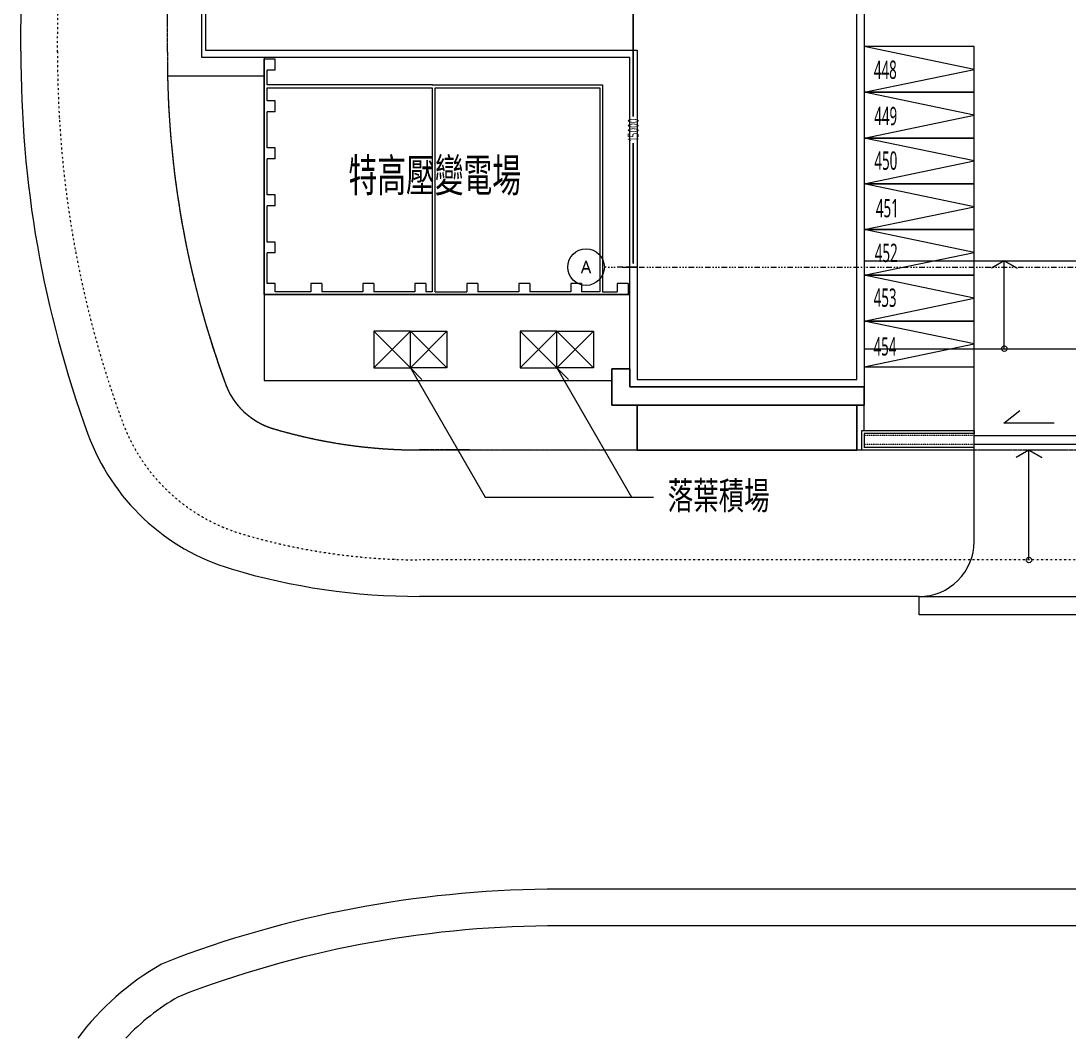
# Model space of a CAD drawing. Header units: millimetres. Extents: x -32710 to 654186, y -254124 to 420220.
# Drawn here: x -32674 to 24588, y -42117 to 13445 of the extents above; entities that cross this region are included whole.
import ezdxf
from ezdxf.enums import TextEntityAlignment as Align

# ---------------------------------------------------------------- set-up
doc = ezdxf.new("R2010")
doc.units = ezdxf.units.MM
doc.header["$LTSCALE"] = 1000
for name, pattern in [('H12PL1$0$DIVIDEX2', [0.25, 0.1, -0.05, 0, -0.05, 0, -0.05]), ('H12PL1$0$JJP_三點線', [0.9, 0.3, -0.15, 0, -0.15, 0, -0.15, 0, -0.15]), ('H12PL1$0$雨水排水_路_最新$0$CENTERK3', [0.2749, 0.25, -0.0083, 0.0083, -0.0083]), ('H12PL1$0$雨水排水_路_最新$0$DOTK1', [0.01, 0.005, -0.005])]:
    doc.linetypes.add(name, pattern=pattern)
for name, color, linetype in [('H12PL1$0$A-DIM', 252, 'Continuous'), ('H12PL1$0$S-GRID', 252, 'Continuous'), ('H12PL1$0$全區配置圖_匯入NEWCUB用_13_0', 252, 'Continuous'), ('H12PL1$0$全區配置圖_匯入NEWCUB用_13_HATCH', 252, 'Continuous'), ('H12PL1$0$全區配置圖_匯入NEWCUB用_13_PKG', 252, 'Continuous'), ('H12PL1$0$全區配置圖_匯入NEWCUB用_13_SUGATA3', 252, 'Continuous'), ('H12PL1$0$全區配置圖_匯入NEWCUB用_13_雨水排水経路図最新$0$SUGATAD', 252, 'Continuous'), ('MD-20250424-增加TRAY與FS主管位置調整', 7, 'Continuous')]:
    doc.layers.add(name, color=color, linetype=linetype)
doc.styles.add('H12PL1$0$Standard', font='Microsoft JhengHei.ttf', dxfattribs={"width": 0.8})
doc.styles.add('H12PL1$1$dim-txt', font='isocp.shx', dxfattribs={"width": 0.7, "bigfont": 'chineset.shx'})
doc.dimstyles.new('H12PL1$1$ARCH-dim-2000', dxfattribs={"dimscale": 2000, "dimtxt": 0.3, "dimasz": 0.1, "dimexe": 0.1, "dimexo": 0.1, "dimgap": 0.05, "dimtad": 1, "dimdec": 0, "dimrnd": 0.5, "dimdsep": 46, "dimtxsty": 'H12PL1$1$dim-txt', "dimblk": 'H12PL1$1$_Dot', "dimcen": 2, "dimclrd": 256, "dimclre": 256, "dimclrt": 256, "dimadec": 0, "dimazin": 0, "dimtfac": 1, "dimtix": 1, "dimtmove": 2, "dimatfit": 3, "dimldrblk": 'H12PL1$1$_OBLIQUE', "dimfxl": 1, "dimtvp": 1, "dimtolj": 1, "dimarcsym": 0})

# ---------------------------------------------------------------- blocks, each defined once
blk = doc.blocks.new('*D3046')
at = {"layer": 'DEFPOINTS', "color": 0, "linetype": 'Continuous', "transparency": 16777216}
for p in [(-29000, 15000), (-29000, 0), (-28420, 0)]:
    blk.add_point(p, dxfattribs=at)
at = {"layer": 'H12PL1$0$A-DIM', "linetype": 'Continuous', "lineweight": -2, "transparency": 16777216}
for p, q in [((-28800, 15000), (-28220, 15000)), ((-28420, 14800), (-28420, 8230)), ((-28420, 200), (-28420, 6770)), ((-28800, 0), (-28220, 0))]:
    blk.add_line(p, q, dxfattribs=at)
at = {"layer": 'H12PL1$0$A-DIM', "linetype": 'Continuous', "lineweight": 0, "transparency": 16777216, "insert": (-28420, 7500), "char_height": 600, "attachment_point": 5, "rotation": 90, "style": 'H12PL1$1$dim-txt'}
blk.add_mtext('\\A1;15000', dxfattribs=at)
blk = doc.blocks.new('H12PL1$1$_Dot')
blk = doc.blocks.new('H12PL1$1$_OBLIQUE')
at = {"color": 0, "linetype": 'ByBlock', "lineweight": -2}
blk.add_line((-0.5, -0.5), (0.5, 0.5), dxfattribs=at)
blk = doc.blocks.new('H12PL1')
at = {"layer": 'H12PL1$0$S-GRID', "linetype": 'H12PL1$0$JJP_三點線', "lineweight": 0}
for q in [(-30000, 0), (289600, 0)]:
    blk.add_line((-29000, 0), q, dxfattribs=at)
at = {"layer": 'H12PL1$0$S-GRID', "lineweight": 0}
blk.add_circle((-31000, 0), 1000, dxfattribs=at)
at = {"layer": 'H12PL1$0$S-GRID', "linetype": 'H12PL1$0$JJP_三點線', "lineweight": 0}
blk.add_point((-29000, 0), dxfattribs=at)
blk.add_point((-29000, 0), dxfattribs=at)
at = {"layer": 'H12PL1$0$全區配置圖_匯入NEWCUB用_13_HATCH', "lineweight": 0}
blk.add_line((-28600, -1500), (-48570, -1500), dxfattribs=at)
at = {"layer": 'H12PL1$0$全區配置圖_匯入NEWCUB用_13_HATCH', "lineweight": 0, "flags": 128}
for points in [[(-48580, -1500), (-28600, -1500), (-28600, 11450), (-48580, 11450)], [(-15800, -6550), (-28600, -6550), (-28600, -5550), (-29600, -5550), (-29600, -7550), (-15800, -7550)], [(-12800, -17998.7), (-800.3, -17998.7), (-800.3, -19002.7), (-12800, -19002.7)]]:
    blk.add_lwpolyline(points, close=True, dxfattribs=at)
blk.add_lwpolyline([(-28200, -8847.7), (-28200, -7550), (-29600, -7550), (-29600, -5550), (-28600, -5550), (-28600, -1500), (-48580, -1500), (-48580, 10435.7), (-53863.2, 10435.7, 0.0830987), (-50700.9, -6379.6, 0.0000291), (-50698.8, -6385.2, 0.235956), (-48110.5, -8820, 0.0726549), (-40101.1, -9992), (-28200, -9994.9)], format="xyb", close=True, dxfattribs=at)
at = {"layer": 'H12PL1$0$全區配置圖_匯入NEWCUB用_13_PKG', "lineweight": 0, "flags": 128}
for points in [[(-15800, 9550), (-9800, 10800), (-15800, 12050)], [(-15800, 7050), (-9800, 8300), (-15800, 9550)], [(-15800, 4550), (-9800, 5800), (-15800, 7050)], [(-15800, 2050), (-9800, 3300), (-15800, 4550)], [(-15800, -450), (-9800, 800), (-15800, 2050)], [(-15800, -2950), (-9800, -1700), (-15800, -450)], [(-15800, -5450), (-9800, -4200), (-15800, -2950)]]:
    blk.add_lwpolyline(points, dxfattribs=at)
for points in [[(-15800, 9550), (-9800, 9550), (-9800, 12050), (-15800, 12050)], [(-15800, 7050), (-9800, 7050), (-9800, 9550), (-15800, 9550)], [(-15800, 4550), (-9800, 4550), (-9800, 7050), (-15800, 7050)], [(-15800, 2050), (-9800, 2050), (-9800, 4550), (-15800, 4550)], [(-15800, -450), (-9800, -450), (-9800, 2050), (-15800, 2050)], [(-15800, -2950), (-9800, -2950), (-9800, -450), (-15800, -450)], [(-15800, -5450), (-9800, -5450), (-9800, -2950), (-15800, -2950)]]:
    blk.add_lwpolyline(points, close=True, dxfattribs=at)
at = {"layer": 'H12PL1$0$全區配置圖_匯入NEWCUB用_13_SUGATA3', "lineweight": 0}
for p, q in [((-40600, -3500), (-42600, -5500)), ((-42600, -3500), (-40600, -5500)), ((-40600, -3500), (-42600, -5500)), ((-42600, -3500), (-40600, -5500)), ((-38600, -3500), (-40600, -5500)), ((-40600, -3500), (-38600, -5500)), ((-38600, -3500), (-40600, -5500)), ((-40600, -3500), (-38600, -5500)), ((-34600, -3500), (-32600, -5500)), ((-32600, -3500), (-34600, -5500)), ((-34600, -3500), (-32600, -5500)), ((-32600, -3500), (-34600, -5500)), ((-32600, -3500), (-30600, -5500)), ((-30600, -3500), (-32600, -5500)), ((-32600, -3500), (-30600, -5500)), ((-30600, -3500), (-32600, -5500))]:
    blk.add_line(p, q, dxfattribs=at)
at = {"layer": 'H12PL1$0$全區配置圖_匯入NEWCUB用_13_SUGATA3', "lineweight": 0, "flags": 128}
for points in [[(-42600, -5500), (-40600, -5500), (-40600, -3500), (-42600, -3500)], [(-42600, -5500), (-40600, -5500), (-40600, -3500), (-42600, -3500)], [(-38600, -5500), (-40600, -5500), (-40600, -3500), (-38600, -3500)], [(-38600, -5500), (-40600, -5500), (-40600, -3500), (-38600, -3500)], [(-34600, -5500), (-32600, -5500), (-32600, -3500), (-34600, -3500)], [(-34600, -5500), (-32600, -5500), (-32600, -3500), (-34600, -3500)], [(-30600, -5500), (-32600, -5500), (-32600, -3500), (-30600, -3500)], [(-30600, -5500), (-32600, -5500), (-32600, -3500), (-30600, -3500)]]:
    blk.add_lwpolyline(points, close=True, dxfattribs=at)
at = {"layer": 'H12PL1$0$全區配置圖_匯入NEWCUB用_13_雨水排水経路図最新$0$SUGATAD', "lineweight": 0}
for p, q in [((-61872.8, 11786.9), (-60869.8, 214708.6)), ((-48430, 11350), (-48580, 11350)), ((-48580, -1500), (-48580, 11350)), ((-47980, 11350), (-48430, 11350)), ((-47980, 10750), (-47980, 11350)), ((-47980, 10750), (-48430, 10750)), ((-48430, 9950), (-48430, 10750)), ((-39386, 9950), (-48430, 9950)), ((-48430, 9800), (-39400, 9800)), ((-48430, 9080), (-48430, 9800)), ((-39400, 9950), (-30100, 9950)), ((-39400, 9800), (-39400, -1350)), ((-39250, 9800), (-30250, 9800)), ((-39250, -1350), (-39250, 9800)), ((-30250, 9800), (-30250, -1350)), ((-30100, 9950), (-30100, -1350)), ((-47980, 9080), (-48430, 9080)), ((-47980, 8480), (-47980, 9080)), ((-47980, 8480), (-48430, 8480)), ((-48430, 6510), (-48430, 8480)), ((-47980, 6510), (-48430, 6510)), ((-47980, 5910), (-47980, 6510)), ((-47980, 5910), (-48430, 5910)), ((-48430, 3940), (-48430, 5910)), ((-47980, 3940), (-48430, 3940)), ((-47980, 3340), (-47980, 3940)), ((-47980, 3340), (-48430, 3340)), ((-48430, 1370), (-48430, 3340)), ((-9800, -14998.7), (-9800, 2050)), ((-47980, 1370), (-48430, 1370)), ((-47980, 770), (-47980, 1370)), ((-48430, -900), (-48430, 770)), ((-47980, 770), (-48430, 770)), ((-15800, 340), (-550, 340)), ((-47980, -900), (-48430, -900)), ((-47980, -1350), (-47980, -900)), ((-45440, -900), (-46040, -900)), ((-46040, -900), (-46040, -1350)), ((-45440, -900), (-45440, -1350)), ((-42600, -900), (-43200, -900)), ((-43200, -900), (-43200, -1350)), ((-42600, -900), (-42600, -1350)), ((-39760, -900), (-40360, -900)), ((-40360, -900), (-40360, -1350)), ((-39760, -900), (-39760, -1350)), ((-37520, -900), (-37520, -1350)), ((-36920, -900), (-37520, -900)), ((-36920, -900), (-36920, -1350)), ((-34680, -900), (-34680, -1350)), ((-34080, -900), (-34680, -900)), ((-34080, -900), (-34080, -1350)), ((-31840, -900), (-31840, -1350)), ((-31240, -900), (-31840, -900)), ((-31240, -900), (-31240, -1350)), ((-28700, -900), (-29300, -900)), ((-29300, -900), (-29300, -1350)), ((-28700, -900), (-28700, -1350)), ((-28700, -1500), (-48580, -1500)), ((-46040, -1350), (-47980, -1350)), ((-43200, -1350), (-45440, -1350)), ((-40360, -1350), (-42600, -1350)), ((-39400, -1350), (-39760, -1350)), ((-39250, -1350), (-37520, -1350)), ((-34680, -1350), (-36920, -1350)), ((-31840, -1350), (-34080, -1350)), ((-30250, -1350), (-31240, -1350)), ((-30100, -1350), (-29300, -1350)), ((-28700, -1350), (-28700, -1500)), ((-15800, -4460), (-500, -4460)), ((-15800, -8944.4), (-15800, -6550)), ((-15950, -8944.4), (-15950, -9999.4)), ((-15950, -8944.4), (-15950, -9999.4)), ((-9800, -8944.4), (-15950, -8944.4)), ((-15800, -9094.4), (-15800, -9849.4)), ((-9800, -9094.4), (-15800, -9094.4)), ((-9800, -9094.4), (-10764.9, -9094.4)), ((-9800, -8944.4), (-9800, -9094.4)), ((-9801.6, -9694.4), (-9801.6, -9194.4)), ((-9800, -9999.4), (-15950, -9999.4)), ((-9800, -9849.4), (-15800, -9849.4)), ((-9800, -9999.4), (-9800, -9849.4)), ((-12800.7, -17998.7), (-40103.1, -17992)), ((-12800, -17998.7), (-800, -18002.7))]:
    blk.add_line(p, q, dxfattribs=at)
at = {"layer": 'H12PL1$0$全區配置圖_匯入NEWCUB用_13_雨水排水経路図最新$0$SUGATAD', "linetype": 'H12PL1$0$DIVIDEX2', "lineweight": 0}
blk.add_line((-59873, 11746.8), (-58869.9, 214698.9), dxfattribs=at)
at = {"layer": 'H12PL1$0$全區配置圖_匯入NEWCUB用_13_雨水排水経路図最新$0$SUGATAD', "linetype": 'H12PL1$0$雨水排水_路_最新$0$CENTERK3', "lineweight": 0}
for p, q in [((-53872.9, 11746.5), (-52869.9, 214669)), ((263352.8, -10066.2), (-40101.1, -9992))]:
    blk.add_line(p, q, dxfattribs=at)
at = {"layer": 'H12PL1$0$全區配置圖_匯入NEWCUB用_13_雨水排水経路図最新$0$SUGATAD', "linetype": 'H12PL1$0$雨水排水_路_最新$0$DOTK1', "lineweight": 0}
for p, q in [((-9801.6, -9194.4), (-15800, -9194.4)), ((-9801.6, -9694.4), (-15800, -9694.4))]:
    blk.add_line(p, q, dxfattribs=at)
at = {"layer": 'H12PL1$0$全區配置圖_匯入NEWCUB用_13_雨水排水経路図最新$0$SUGATAD', "linetype": 'H12PL1$0$DIVIDEX2', "lineweight": 0, "flags": 128}
for points in [[(290616.8, 109970.5), (290091.7, 3735.9, -0.0807329), (288341.6, -6706.2, -0.2653443), (282102.6, -12956.4, -0.0824856), (263351.4, -16066.2), (-40102.6, -15992)], [(-59872.9, 11777, 0.0894576), (-56334.2, -8445, 0.2368367), (-49814.4, -14573, 0.0725486), (-40102.6, -15992)]]:
    blk.add_lwpolyline(points, format="xyb", dxfattribs=at)
at = {"layer": 'H12PL1$0$全區配置圖_匯入NEWCUB用_13_雨水排水経路図最新$0$SUGATAD', "lineweight": 0, "flags": 128}
for points in [[(-28600, -6550), (-28600, 11450), (-52000, 11450), (-52000, 48250), (-15800, 48250), (-15800, -6550)], [(-28600, -1500), (-48580, -1500), (-48580, -6200), (-29600, -6200), (-29600, -5550), (-29282.8, -5550), (-28600, -5550)], [(-29600, -5550), (-28600, -5550), (-28600, -6550), (-15800, -6550), (-15800, -7550), (-16200, -7550), (-16200, -9997.9), (-28200, -9994.9), (-28200, -7550), (-29600, -7550)], [(-16200, -7550), (-28200, -7550), (-28200, -9994.9), (-16200, -9997.9)], [(-3800, -9694.4), (-9801.6, -9694.4), (-9801.6, -9194.4), (-3800, -9194.4)]]:
    blk.add_lwpolyline(points, close=True, dxfattribs=at)
for points in [[(-51800, 48050), (-51800, 11850), (-28200, 11850), (-28200, -6150), (-16200, -6150), (-16200, 47850), (-51600, 47850)], [(-8150, -4460), (-8150, 340), (-7450, -60), (-8150, 340), (-8850, -60)], [(-39963.6, -6136.4), (-40600, -5500), (-36519.1, -12568.4), (-27319.1, -12568.4)], [(-31963.6, -6136.4), (-32600, -5500), (-28519.1, -12568.4), (-27319.1, -12568.4)], [(-5424.4, -8529.9), (-8175.4, -8529.9), (-7297.4, -7827.9)], [(-6800.4, -16000.1), (-6800, -10000.1), (-6100, -10400.1), (-6800, -10000.1), (-7500, -10400.1)]]:
    blk.add_lwpolyline(points, dxfattribs=at)
for points in [[(-28600, -1500), (-48570, -1500), (-48580, -1500), (-48580, 10435.7), (-53863.2, 10435.7, 0.083128), (-50698.8, -6385.2, 0.235956), (-48110.5, -8820, 0.0726549), (-40101.1, -9992), (-28200, -9994.9), (-28200, -8847.7), (-28200, -7550), (-29600, -7550), (-29600, -5550), (-28600, -5550)], [(-28600, -1500), (-48570, -1500), (-48580, -1500), (-48580, 10435.7), (-53863.2, 10435.7, 0.0830987), (-50700.9, -6379.6, 0.0000291), (-50698.8, -6385.2, 0.235956), (-48110.5, -8820, 0.0726549), (-40101.1, -9992), (-28200, -9994.9), (-28200, -8847.7), (-28200, -7550), (-29600, -7550), (-29600, -5550), (-28600, -5550)]]:
    blk.add_lwpolyline(points, format="xyb", close=True, dxfattribs=at)
for points in [[(10641.6, -33985.7), (-32455.5, -33984.6, 0.0892767), (-53376.6, -37746.5), (-54186.4, -38080.3, 0.1033952), (-58761.3, -42116.7)], [(10641.6, -35985.7), (-32455.5, -35984.6, 0.0891263), (-52647.1, -39609.1), (-53303.5, -39879.6, 0.0703898), (-56145.5, -42116.7)]]:
    blk.add_lwpolyline(points, format="xyb", dxfattribs=at)
at = {"layer": 'H12PL1$0$全區配置圖_匯入NEWCUB用_13_雨水排水経路図最新$0$SUGATAD', "lineweight": 0}
for centre in [(-8150, -4460), (-6800.4, -16000.1)]:
    blk.add_circle(centre, 150, dxfattribs=at)
for centre, radius, start, end in [((-2043.1, 11476.1), 59830.5, 179.701847, 200.149594), ((-46968.6, -5012.9), 11974.7, 200.12561, 253.42257), ((-12800, -14998.7), 3000, 269.986, 0), ((-40094.3, 18008), 36000, 253.38815, 269.986)]:
    blk.add_arc(centre, radius, start, end, dxfattribs=at)
at = {"layer": 'H12PL1$0$全區配置圖_匯入NEWCUB用_13_雨水排水経路図最新$0$SUGATAD', "linetype": 'H12PL1$0$雨水排水_路_最新$0$CENTERK3', "lineweight": 0}
for centre, radius, start, end in [((-2043.1, 11476.1), 51830.5, 179.701, 200.15126), ((-46968.6, -5012.9), 3974.7, 200.11113, 253.44389), ((-40094.3, 18008), 28000, 253.3838, 269.986)]:
    blk.add_arc(centre, radius, start, end, dxfattribs=at)
at = {"layer": 'H12PL1$0$S-GRID', "style": 'H12PL1$0$Standard'}
blk.add_text('A', height=700, dxfattribs=at).set_placement((-31000, 350), align=Align.TOP_CENTER)
at = {"layer": 'H12PL1$0$全區配置圖_匯入NEWCUB用_13_0', "linetype": 'Continuous', "lineweight": 0, "style": 'H12PL1$0$Standard'}
for s, insert, char_height, attachment_point in [('\\A1;{\\W0.56;448}', (-15275.8, 10265.4), 1000, 7), ('\\A1;{\\W0.56;449}', (-15255.8, 7739.1), 1000, 7), ('\\A1;{\\W0.56;450}', (-15245.8, 5301.2), 1000, 7), ('\\A1;{\\W0.64;特高壓變電場}', (-43979.4, 3904), 1800, 7), ('\\A1;{\\W0.56;451}', (-15165.8, 2707.4), 1000, 7), ('\\A1;{\\W0.56;452}', (-15225.8, 265.2), 1000, 7), ('\\A1;{\\W0.56;453}', (-15285.8, -2183.6), 1000, 7), ('\\A1;{\\W0.56;454}', (-15295.8, -4845.5), 1000, 7), ('\\A1;{\\W0.68;落葉積場}', (-26536.9, -12568.2), 1500, 4)]:
    blk.add_mtext(s, dxfattribs=dict(at, insert=insert, char_height=char_height, attachment_point=attachment_point))
at = {"layer": 'H12PL1$0$A-DIM', "linetype": 'Continuous', "lineweight": 0}
dim = blk.add_linear_dim(base=(-28420, 0), p1=(-29000, 15000), p2=(-29000, 0), angle=270, dimstyle='H12PL1$1$ARCH-dim-2000', dxfattribs=at)
dim.commit()
dim.dimension.update_dxf_attribs({"geometry": '*D3046', "text_midpoint": (-28420, 7500), "dimtype": 128, "text_rotation": 90})

msp = doc.modelspace()

# ---------------------------------------------------------------- block references
at = {"layer": 'MD-20250424-增加TRAY與FS主管位置調整', "color": 8}
msp.add_blockref('H12PL1', (29200, 0), dxfattribs=at)

doc.saveas('drawing.dxf')
